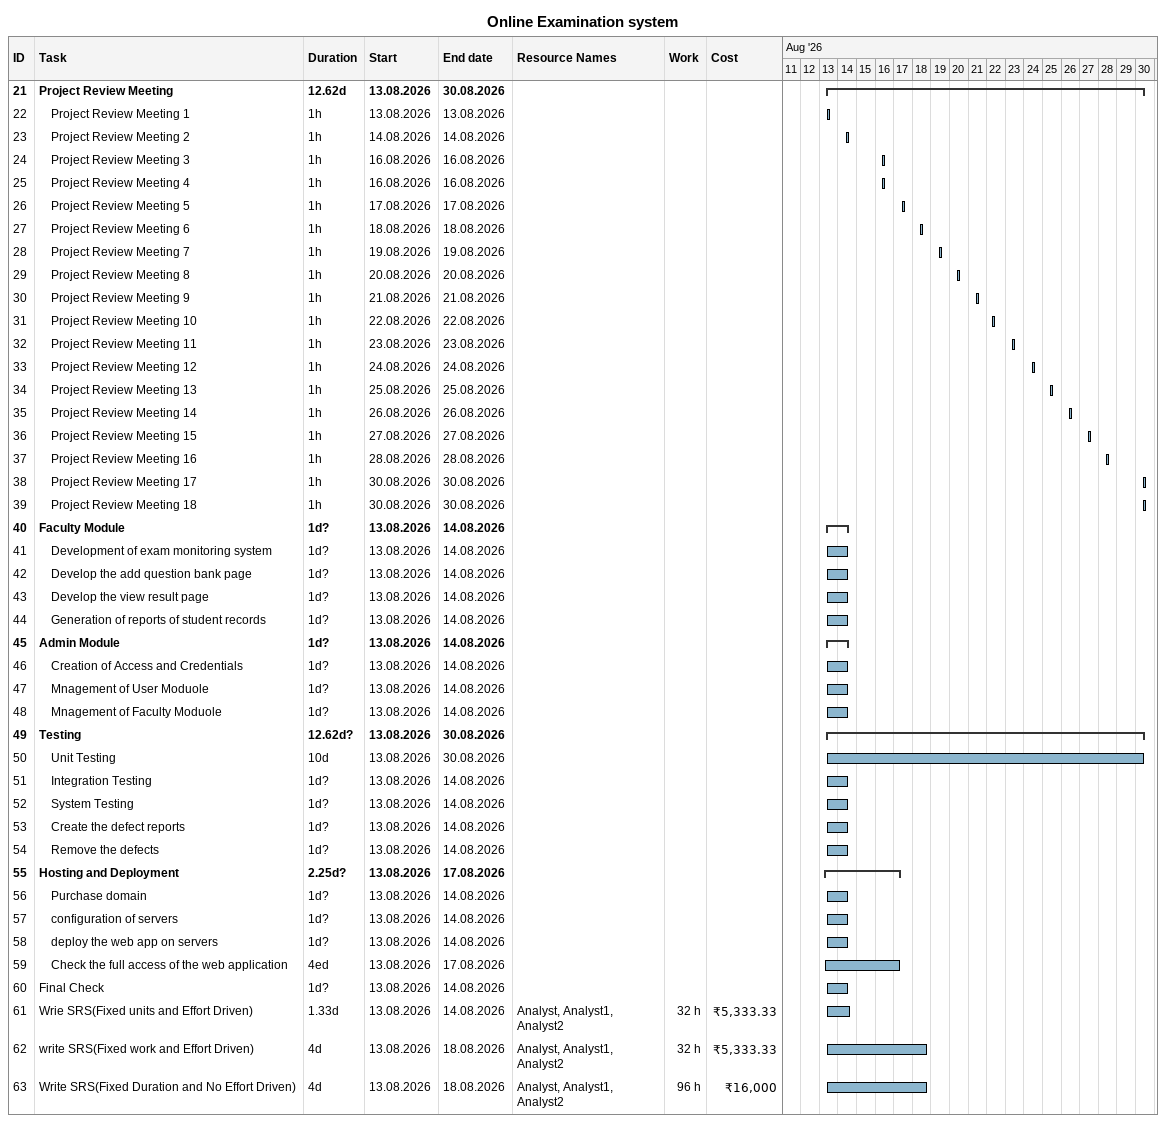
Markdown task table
Online Examination system

| ID | Level | Task | Duration | Start | Finish | Resources | Work (h) | Cost (₹) |
|---|---|---|---|---|---|---|---|---|
| 21 | 1 | **Project Review Meeting** | 12.62d | 2026-08-13 | 2026-08-30 |  |  |  |
| 22 | 2 | Project Review Meeting 1 | 1h | 2026-08-13 | 2026-08-13 |  |  |  |
| 23 | 2 | Project Review Meeting 2 | 1h | 2026-08-14 | 2026-08-14 |  |  |  |
| 24 | 2 | Project Review Meeting 3 | 1h | 2026-08-16 | 2026-08-16 |  |  |  |
| 25 | 2 | Project Review Meeting 4 | 1h | 2026-08-16 | 2026-08-16 |  |  |  |
| 26 | 2 | Project Review Meeting 5 | 1h | 2026-08-17 | 2026-08-17 |  |  |  |
| 27 | 2 | Project Review Meeting 6 | 1h | 2026-08-18 | 2026-08-18 |  |  |  |
| 28 | 2 | Project Review Meeting 7 | 1h | 2026-08-19 | 2026-08-19 |  |  |  |
| 29 | 2 | Project Review Meeting 8 | 1h | 2026-08-20 | 2026-08-20 |  |  |  |
| 30 | 2 | Project Review Meeting 9 | 1h | 2026-08-21 | 2026-08-21 |  |  |  |
| 31 | 2 | Project Review Meeting 10 | 1h | 2026-08-22 | 2026-08-22 |  |  |  |
| 32 | 2 | Project Review Meeting 11 | 1h | 2026-08-23 | 2026-08-23 |  |  |  |
| 33 | 2 | Project Review Meeting 12 | 1h | 2026-08-24 | 2026-08-24 |  |  |  |
| 34 | 2 | Project Review Meeting 13 | 1h | 2026-08-25 | 2026-08-25 |  |  |  |
| 35 | 2 | Project Review Meeting 14 | 1h | 2026-08-26 | 2026-08-26 |  |  |  |
| 36 | 2 | Project Review Meeting 15 | 1h | 2026-08-27 | 2026-08-27 |  |  |  |
| 37 | 2 | Project Review Meeting 16 | 1h | 2026-08-28 | 2026-08-28 |  |  |  |
| 38 | 2 | Project Review Meeting 17 | 1h | 2026-08-30 | 2026-08-30 |  |  |  |
| 39 | 2 | Project Review Meeting 18 | 1h | 2026-08-30 | 2026-08-30 |  |  |  |
| 40 | 1 | **Faculty Module** | 1d? | 2026-08-13 | 2026-08-14 |  |  |  |
| 41 | 2 | Development of exam monitoring system | 1d? | 2026-08-13 | 2026-08-14 |  |  |  |
| 42 | 2 | Develop the add question bank page | 1d? | 2026-08-13 | 2026-08-14 |  |  |  |
| 43 | 2 | Develop the view result page | 1d? | 2026-08-13 | 2026-08-14 |  |  |  |
| 44 | 2 | Generation of reports of student records | 1d? | 2026-08-13 | 2026-08-14 |  |  |  |
| 45 | 1 | **Admin Module** | 1d? | 2026-08-13 | 2026-08-14 |  |  |  |
| 46 | 2 | Creation of Access and Credentials | 1d? | 2026-08-13 | 2026-08-14 |  |  |  |
| 47 | 2 | Mnagement of User Moduole | 1d? | 2026-08-13 | 2026-08-14 |  |  |  |
| 48 | 2 | Mnagement of Faculty Moduole | 1d? | 2026-08-13 | 2026-08-14 |  |  |  |
| 49 | 1 | **Testing** | 12.62d? | 2026-08-13 | 2026-08-30 |  |  |  |
| 50 | 2 | Unit Testing | 10d | 2026-08-13 | 2026-08-30 |  |  |  |
| 51 | 2 | Integration Testing | 1d? | 2026-08-13 | 2026-08-14 |  |  |  |
| 52 | 2 | System Testing | 1d? | 2026-08-13 | 2026-08-14 |  |  |  |
| 53 | 2 | Create the defect reports | 1d? | 2026-08-13 | 2026-08-14 |  |  |  |
| 54 | 2 | Remove the defects | 1d? | 2026-08-13 | 2026-08-14 |  |  |  |
| 55 | 1 | **Hosting and Deployment** | 2.25d? | 2026-08-13 | 2026-08-17 |  |  |  |
| 56 | 2 | Purchase domain | 1d? | 2026-08-13 | 2026-08-14 |  |  |  |
| 57 | 2 | configuration of servers | 1d? | 2026-08-13 | 2026-08-14 |  |  |  |
| 58 | 2 | deploy the web app on servers | 1d? | 2026-08-13 | 2026-08-14 |  |  |  |
| 59 | 2 | Check the full access of the web application | 4ed | 2026-08-13 | 2026-08-17 |  |  |  |
| 60 | 1 | Final Check | 1d? | 2026-08-13 | 2026-08-14 |  |  |  |
| 61 | 1 | Wrie SRS(Fixed units and Effort Driven) | 1.33d | 2026-08-13 | 2026-08-14 | Analyst, Analyst1, Analyst2 | 32 | 5333.33 |
| 62 | 1 | write SRS(Fixed work and Effort Driven) | 4d | 2026-08-13 | 2026-08-18 | Analyst, Analyst1, Analyst2 | 32 | 5333.33 |
| 63 | 1 | Write SRS(Fixed Duration and No Effort Driven) | 4d | 2026-08-13 | 2026-08-18 | Analyst, Analyst1, Analyst2 | 96 | 16000 |
